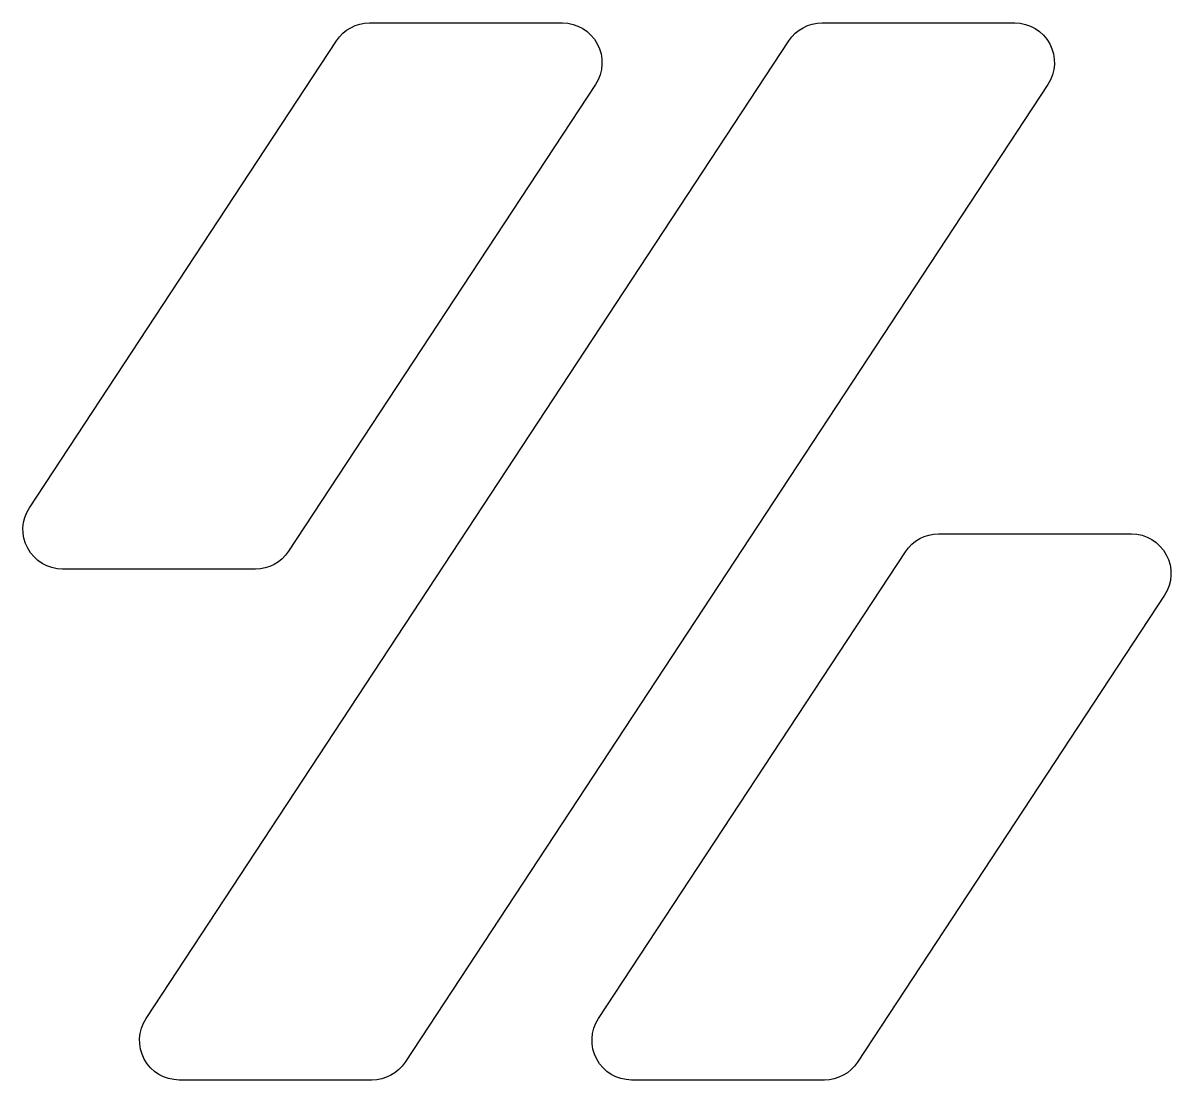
# Model space of a CAD drawing. Header units: millimetres. Extents: x -55.9 to -37.7, y 9.1 to 25.9.
import ezdxf

# ---------------------------------------------------------------- set-up
doc = ezdxf.new("R2010")
doc.units = ezdxf.units.MM
doc.layers.get('0').update_dxf_attribs({"linetype": 'CONTINUOUS'})

msp = doc.modelspace()

# ---------------------------------------------------------------- linework, layer by layer
for points in [[(-46.836, 24.973), (-51.713, 17.554, -0.252503), (-52.239, 17.27), (-55.304, 17.27, -0.596824), (-55.831, 18.246), (-50.953, 25.666, -0.252486), (-50.427, 25.95), (-47.362, 25.95, -0.596803)], [(-43.236, 25.95), (-40.172, 25.95, -0.596826), (-39.646, 24.973), (-49.861, 9.434, -0.252485), (-50.388, 9.15), (-53.452, 9.15, -0.596831), (-53.978, 10.126), (-43.763, 25.666, -0.252481)], [(-46.788, 10.126), (-41.91, 17.546, -0.252484), (-41.384, 17.83), (-38.319, 17.83, -0.596817), (-37.793, 16.854), (-42.67, 9.434, -0.252492), (-43.197, 9.15), (-46.262, 9.15, -0.596827)]]:
    msp.add_lwpolyline(points, format="xyb", close=True)

doc.saveas('drawing.dxf')
